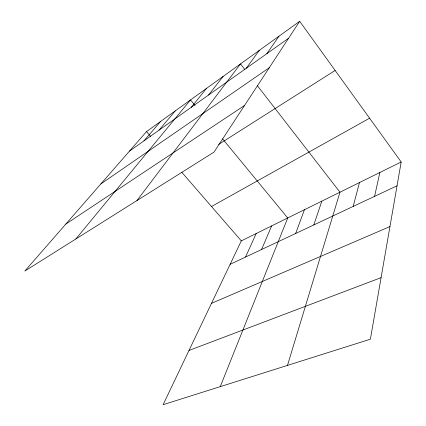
<?xml version="1.0" encoding="UTF-8"?>
<svg xmlns="http://www.w3.org/2000/svg" width="426" height="426" viewBox="0 0 426 426"><rect width="100%" height="100%" fill="white"/><g stroke="black" fill="none" stroke-linecap="round" stroke-linejoin="round"><path stroke-width="0.64" d="M401.175 161.986L370.391 339.197L163.099 404.7L241.313 240.882L401.175 161.986L299.686 21.3L146.507 131.613L24.825 271.064L213.99 152.119L299.686 21.3M374.587 196.354L379.854 172.509M353.181 206.418L359.475 182.568M287.481 365.396L339.98 192.19L257.245 85.519M313.797 224.944L321.843 201.136M295.644 233.485L304.441 209.73M220.253 386.643L287.726 217.979L222.564 138.86M261.559 249.519L271.655 225.908M245.536 257.054L256.196 233.539M266.857 53.671L278.987 36.205M246.244 68.293L259.28 50.401M136.954 200.555L240.498 63.927L244.886 69.582M208.559 95.025L223.091 76.462M191.29 107.277L206.44 88.454M75.844 238.981L190.502 99.929L195.081 105.494M159.031 130.159L175.224 110.93M143.945 140.862L160.575 121.485M129.493 151.113L288.572 38.265M100.834 183.952L269.253 67.761M65.806 224.097L244.54 105.483M218.66 144.414L335.14 70.45M211.504 206.519L369.592 118.199M230.136 264.296L397.043 185.789M211.493 303.349L389.955 226.573M189 350.454L381.084 277.656M146.507 131.613L150.761 136.517M181.875 172.376L241.313 240.882"/></g></svg>
